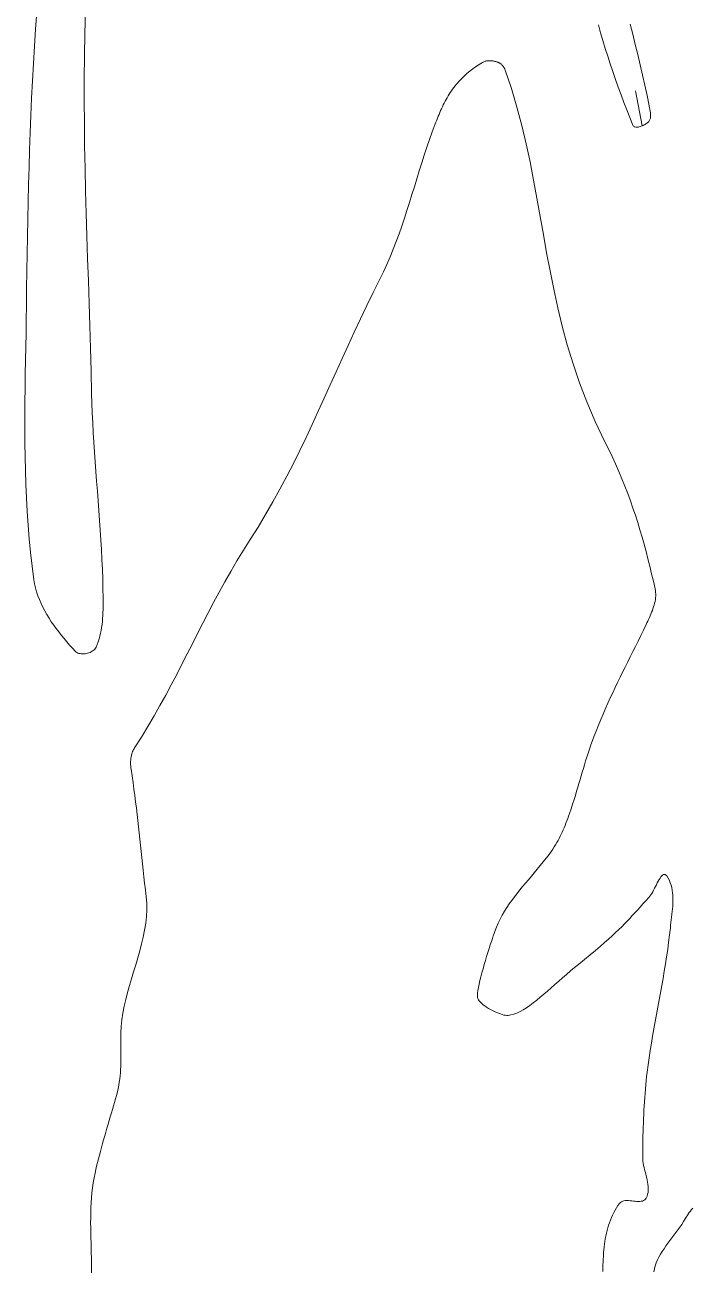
# Model space of a CAD drawing. Header units: inches. Extents: x -12 to 23, y -13.2 to 21.7.
# Drawn here: x 12.9 to 15.91, y -1.04 to 4.56 of the extents above; entities that cross this region are included whole.
import ezdxf

# ---------------------------------------------------------------- set-up
doc = ezdxf.new("R2010")
doc.units = ezdxf.units.IN
doc.header["$MEASUREMENT"] = 0
doc.layers.get('0').update_dxf_attribs({"lineweight": 0})

msp = doc.modelspace()

# ---------------------------------------------------------------- linework, layer by layer
at = {"color": 30, "linetype": 'Continuous', "lineweight": 0, "true_color": 0xff7e00}
msp.add_line((15.6827, 4.109), (15.6531, 4.2664), dxfattribs=at)
at = {"color": 7, "linetype": 'Continuous', "lineweight": 0, "flags": 128}
for points in [[(13.1755, 4.6263), (13.1727, 4.5251), (13.1709, 4.424), (13.1701, 4.3228), (13.1701, 4.2215), (13.1708, 4.1203), (13.1721, 4.019), (13.174, 3.9177), (13.1764, 3.8164), (13.1792, 3.7151), (13.1822, 3.6138), (13.1854, 3.5125), (13.1887, 3.4112), (13.1921, 3.3099), (13.1953, 3.2086), (13.1984, 3.1074), (13.2011, 3.0061), (13.2036, 2.9049), (13.2048, 2.8609), (13.2064, 2.8169), (13.2084, 2.7729), (13.2108, 2.729), (13.2135, 2.685), (13.2164, 2.6411), (13.2195, 2.5971), (13.2227, 2.5532), (13.226, 2.5093), (13.2294, 2.4654), (13.2327, 2.4214), (13.236, 2.3775), (13.2392, 2.3336), (13.2423, 2.2897), (13.2451, 2.2457), (13.2476, 2.2018), (13.2499, 2.1578), (13.2518, 2.1138), (13.2533, 2.0698), (13.2543, 2.0258), (13.2545, 2.0125), (13.2548, 1.9992), (13.255, 1.9857), (13.2551, 1.9723), (13.2552, 1.9588), (13.2551, 1.9453), (13.2549, 1.9318), (13.2545, 1.9183), (13.2538, 1.9048), (13.253, 1.8914), (13.2518, 1.878), (13.2503, 1.8648), (13.2485, 1.8515), (13.2463, 1.8384), (13.2437, 1.8254), (13.2407, 1.8126), (13.2372, 1.7999), (13.2332, 1.7873), (13.2287, 1.7749), (13.2236, 1.7627), (13.2214, 1.7585), (13.2184, 1.7545), (13.215, 1.7508), (13.211, 1.7474), (13.2065, 1.7443), (13.2017, 1.7415), (13.1966, 1.7391), (13.1912, 1.737), (13.1856, 1.7353), (13.1799, 1.734), (13.1741, 1.7331), (13.1683, 1.7325), (13.1626, 1.7324), (13.157, 1.7328), (13.1516, 1.7336), (13.1464, 1.7348), (13.1416, 1.7365), (13.1371, 1.7388), (13.1331, 1.7415), (13.1296, 1.7447), (13.1296, 1.7447), (13.1296, 1.7447), (13.1296, 1.7447), (13.1296, 1.7447), (13.117, 1.7585), (13.1045, 1.7725), (13.092, 1.7868), (13.0797, 1.8013), (13.0676, 1.816), (13.0557, 1.8311), (13.0441, 1.8463), (13.0329, 1.8618), (13.022, 1.8775), (13.0116, 1.8935), (13.0017, 1.9097), (12.9924, 1.9261), (12.9837, 1.9428), (12.9756, 1.9597), (12.9682, 1.9769), (12.9616, 1.9942), (12.9557, 2.0118), (12.9508, 2.0296), (12.9467, 2.0477), (12.9436, 2.066), (12.9356, 2.1271), (12.9286, 2.1884), (12.9226, 2.2498), (12.9175, 2.3113), (12.9134, 2.3728), (12.91, 2.4345), (12.9074, 2.4961), (12.9054, 2.5579), (12.9041, 2.6197), (12.9033, 2.6815), (12.9029, 2.7434), (12.903, 2.8053), (12.9034, 2.8672), (12.904, 2.9291), (12.9049, 2.991), (12.9059, 3.0528), (12.9069, 3.1147), (12.908, 3.1765), (12.909, 3.2383), (12.9098, 3.3001), (12.9108, 3.3779), (12.9119, 3.4558), (12.913, 3.5337), (12.9144, 3.6115), (12.9159, 3.6894), (12.9176, 3.7673), (12.9195, 3.8452), (12.9216, 3.923), (12.9241, 4.0009), (12.9269, 4.0787), (12.93, 4.1565), (12.9334, 4.2343), (12.9373, 4.3121), (12.9415, 4.3898), (12.9462, 4.4675), (12.9514, 4.5452), (12.9571, 4.6228)], [(15.4858, 4.564), (15.4955, 4.5286), (15.5057, 4.4934), (15.5162, 4.4582), (15.5272, 4.4231), (15.5385, 4.3882), (15.5501, 4.3533), (15.5621, 4.3186), (15.5745, 4.284), (15.5871, 4.2495), (15.6001, 4.2151), (15.6133, 4.1809), (15.6269, 4.1467), (15.6407, 4.1127), (15.6423, 4.1098), (15.6445, 4.1074), (15.6471, 4.1056), (15.6501, 4.1043), (15.6534, 4.1035), (15.6571, 4.1032), (15.661, 4.1032), (15.6652, 4.1037), (15.6695, 4.1046), (15.6738, 4.1058), (15.6783, 4.1073), (15.6827, 4.109), (15.6871, 4.111), (15.6913, 4.1132), (15.6954, 4.1156), (15.6993, 4.1181), (15.7029, 4.1207), (15.7062, 4.1234), (15.7092, 4.1262), (15.7117, 4.1289), (15.7138, 4.1317), (15.7156, 4.1347), (15.7171, 4.1378), (15.7183, 4.1411), (15.7192, 4.1444), (15.7198, 4.1479), (15.7202, 4.1514), (15.7204, 4.155), (15.7204, 4.1587), (15.7203, 4.1625), (15.7199, 4.1662), (15.7195, 4.17), (15.7189, 4.1738), (15.7183, 4.1776), (15.7176, 4.1814), (15.7168, 4.1852), (15.7161, 4.1889), (15.7153, 4.1925), (15.7145, 4.1961), (15.7138, 4.1996), (15.7138, 4.1996), (15.7138, 4.1996), (15.7138, 4.1996), (15.7138, 4.1996), (15.7043, 4.2458), (15.6944, 4.2919), (15.6841, 4.338), (15.6735, 4.384), (15.6626, 4.4299), (15.6515, 4.4758), (15.6404, 4.5217), (15.6291, 4.5676)], [(13.2026, -1.0542), (13.2028, -1.0317), (13.2026, -1.0091), (13.2023, -0.9865), (13.2018, -0.9639), (13.2013, -0.9412), (13.2007, -0.9186), (13.2002, -0.8959), (13.1997, -0.8733), (13.1993, -0.8506), (13.1991, -0.828), (13.1992, -0.8054), (13.1995, -0.7828), (13.2001, -0.7603), (13.2012, -0.7378), (13.2027, -0.7154), (13.2047, -0.693), (13.2072, -0.6707), (13.2104, -0.6485), (13.2142, -0.6264), (13.2187, -0.6044), (13.2222, -0.5891), (13.2259, -0.5733), (13.2299, -0.5571), (13.2341, -0.5406), (13.2385, -0.5238), (13.2431, -0.5067), (13.2478, -0.4895), (13.2526, -0.4721), (13.2575, -0.4546), (13.2625, -0.4371), (13.2676, -0.4196), (13.2726, -0.4022), (13.2777, -0.3848), (13.2827, -0.3677), (13.2877, -0.3507), (13.2926, -0.334), (13.2974, -0.3177), (13.3021, -0.3017), (13.3067, -0.2861), (13.3111, -0.271), (13.3155, -0.255), (13.3194, -0.2394), (13.3227, -0.2242), (13.3256, -0.2093), (13.328, -0.1947), (13.3299, -0.1803), (13.3316, -0.1661), (13.3328, -0.1521), (13.3338, -0.1381), (13.3345, -0.1241), (13.335, -0.1101), (13.3353, -0.096), (13.3355, -0.0818), (13.3355, -0.0673), (13.3354, -0.0527), (13.3353, -0.0377), (13.3352, -0.0224), (13.3351, -0.0067), (13.3351, 0.0095), (13.3352, 0.0262), (13.3364, 0.0557), (13.3395, 0.0856), (13.3441, 0.1159), (13.3501, 0.1464), (13.3572, 0.1772), (13.3652, 0.2082), (13.374, 0.2393), (13.3832, 0.2706), (13.3926, 0.3019), (13.4021, 0.3332), (13.4114, 0.3646), (13.4203, 0.3959), (13.4285, 0.4271), (13.4358, 0.4581), (13.4421, 0.489), (13.447, 0.5197), (13.4505, 0.55), (13.4521, 0.5801), (13.4518, 0.6098), (13.4492, 0.6391), (13.4454, 0.6698), (13.4418, 0.6998), (13.4384, 0.7293), (13.4352, 0.7584), (13.4321, 0.787), (13.4291, 0.8154), (13.4261, 0.8434), (13.4233, 0.8713), (13.4204, 0.899), (13.4175, 0.9266), (13.4145, 0.9543), (13.4115, 0.982), (13.4084, 1.0098), (13.4051, 1.0378), (13.4017, 1.0661), (13.3981, 1.0947), (13.3942, 1.1236), (13.3901, 1.1531), (13.3857, 1.183), (13.381, 1.2135), (13.3803, 1.2183), (13.3797, 1.2233), (13.3793, 1.2282), (13.379, 1.2332), (13.3788, 1.2383), (13.3788, 1.2433), (13.379, 1.2484), (13.3793, 1.2534), (13.3798, 1.2585), (13.3804, 1.2635), (13.3813, 1.2685), (13.3823, 1.2734), (13.3834, 1.2783), (13.3848, 1.2831), (13.3863, 1.2878), (13.3881, 1.2924), (13.39, 1.297), (13.3921, 1.3014), (13.3945, 1.3057), (13.397, 1.3099), (13.4276, 1.3581), (13.4567, 1.4059), (13.4846, 1.4533), (13.5113, 1.5004), (13.5371, 1.5472), (13.5621, 1.5938), (13.5864, 1.6401), (13.6103, 1.6864), (13.6339, 1.7325), (13.6573, 1.7785), (13.6807, 1.8246), (13.7043, 1.8707), (13.7281, 1.917), (13.7525, 1.9633), (13.7775, 2.0099), (13.8033, 2.0567), (13.83, 2.1038), (13.8579, 2.1512), (13.887, 2.199), (13.9175, 2.2472), (13.953, 2.3034), (13.9871, 2.3601), (14.0198, 2.4171), (14.0515, 2.4744), (14.0821, 2.5321), (14.1118, 2.5901), (14.1407, 2.6484), (14.169, 2.7069), (14.1967, 2.7657), (14.2241, 2.8246), (14.2511, 2.8837), (14.2779, 2.943), (14.3048, 3.0023), (14.3316, 3.0618), (14.3587, 3.1213), (14.3861, 3.1809), (14.414, 3.2404), (14.4424, 3.3), (14.4714, 3.3594), (14.5013, 3.4189), (14.5177, 3.4521), (14.5332, 3.4857), (14.5479, 3.5197), (14.5619, 3.554), (14.5752, 3.5885), (14.5879, 3.6233), (14.6001, 3.6584), (14.6119, 3.6936), (14.6234, 3.7289), (14.6346, 3.7644), (14.6457, 3.7999), (14.6566, 3.8355), (14.6675, 3.8711), (14.6785, 3.9066), (14.6897, 3.9422), (14.701, 3.9776), (14.7127, 4.0129), (14.7248, 4.048), (14.7373, 4.083), (14.7503, 4.1177), (14.7537, 4.1263), (14.7571, 4.135), (14.7605, 4.1436), (14.764, 4.1522), (14.7676, 4.1608), (14.7713, 4.1694), (14.775, 4.1779), (14.7788, 4.1864), (14.7827, 4.1949), (14.7868, 4.2033), (14.7909, 4.2116), (14.7952, 4.2199), (14.7996, 4.228), (14.8041, 4.2361), (14.8088, 4.2441), (14.8136, 4.252), (14.8186, 4.2598), (14.8238, 4.2674), (14.8291, 4.275), (14.8347, 4.2824), (14.84, 4.2891), (14.8454, 4.2957), (14.851, 4.3022), (14.8567, 4.3086), (14.8625, 4.3149), (14.8685, 4.3211), (14.8746, 4.3272), (14.8808, 4.3332), (14.8871, 4.339), (14.8935, 4.3447), (14.9001, 4.3503), (14.9068, 4.3558), (14.9135, 4.3611), (14.9204, 4.3664), (14.9273, 4.3715), (14.9343, 4.3764), (14.9414, 4.3812), (14.9486, 4.3859), (14.9559, 4.3904), (14.9632, 4.3948), (14.9661, 4.3964), (14.9691, 4.3978), (14.9722, 4.399), (14.9754, 4.4), (14.9787, 4.4009), (14.982, 4.4015), (14.9853, 4.402), (14.9887, 4.4024), (14.9922, 4.4026), (14.9956, 4.4027), (14.9991, 4.4026), (15.0026, 4.4024), (15.0061, 4.4021), (15.0095, 4.4016), (15.013, 4.4011), (15.0164, 4.4004), (15.0197, 4.3996), (15.023, 4.3988), (15.0263, 4.3979), (15.0295, 4.3968), (15.0319, 4.396), (15.0343, 4.395), (15.0366, 4.3938), (15.0389, 4.3926), (15.0411, 4.3912), (15.0433, 4.3897), (15.0455, 4.3881), (15.0475, 4.3864), (15.0495, 4.3846), (15.0515, 4.3828), (15.0533, 4.3808), (15.0551, 4.3788), (15.0568, 4.3767), (15.0583, 4.3746), (15.0598, 4.3724), (15.0612, 4.3701), (15.0625, 4.3678), (15.0637, 4.3655), (15.0647, 4.3631), (15.0656, 4.3607), (15.0656, 4.3607), (15.0656, 4.3607), (15.0656, 4.3607), (15.0656, 4.3607), (15.0938, 4.277), (15.1186, 4.1939), (15.1406, 4.1113), (15.1601, 4.029), (15.1777, 3.947), (15.1938, 3.8652), (15.2088, 3.7835), (15.2233, 3.7018), (15.2375, 3.6201), (15.2521, 3.5382), (15.2674, 3.456), (15.284, 3.3735), (15.3021, 3.2906), (15.3224, 3.2071), (15.3452, 3.1231), (15.3711, 3.0383), (15.4004, 2.9528), (15.4336, 2.8664), (15.4712, 2.779), (15.5135, 2.6905), (15.5308, 2.6557), (15.5472, 2.6213), (15.5627, 2.5873), (15.5775, 2.5536), (15.5915, 2.5202), (15.6048, 2.4871), (15.6175, 2.4541), (15.6295, 2.4214), (15.641, 2.3887), (15.6519, 2.3562), (15.6623, 2.3237), (15.6723, 2.2911), (15.6818, 2.2586), (15.691, 2.2259), (15.6998, 2.1932), (15.7084, 2.1602), (15.7167, 2.127), (15.7248, 2.0936), (15.7327, 2.0599), (15.7405, 2.0258), (15.742, 2.0177), (15.743, 2.0096), (15.7434, 2.0014), (15.7433, 1.9932), (15.7427, 1.985), (15.7417, 1.9768), (15.7402, 1.9686), (15.7384, 1.9604), (15.7363, 1.9522), (15.7339, 1.944), (15.7311, 1.9359), (15.7282, 1.9277), (15.7251, 1.9197), (15.7217, 1.9117), (15.7183, 1.9037), (15.7148, 1.8959), (15.7112, 1.888), (15.7075, 1.8803), (15.7039, 1.8727), (15.7003, 1.8652), (15.6882, 1.8398), (15.6761, 1.8149), (15.6641, 1.7905), (15.6523, 1.7665), (15.6405, 1.7428), (15.6288, 1.7193), (15.6172, 1.6961), (15.6058, 1.673), (15.5944, 1.65), (15.5831, 1.627), (15.5718, 1.604), (15.5607, 1.5808), (15.5497, 1.5576), (15.5388, 1.534), (15.5279, 1.5102), (15.5171, 1.4861), (15.5065, 1.4615), (15.4959, 1.4365), (15.4854, 1.411), (15.475, 1.3849), (15.4666, 1.3632), (15.4589, 1.3425), (15.4518, 1.3228), (15.4452, 1.3038), (15.4391, 1.2855), (15.4333, 1.2678), (15.4278, 1.2505), (15.4226, 1.2335), (15.4176, 1.2168), (15.4127, 1.2001), (15.4078, 1.1835), (15.4029, 1.1667), (15.3979, 1.1496), (15.3928, 1.1322), (15.3874, 1.1143), (15.3818, 1.0958), (15.3758, 1.0767), (15.3693, 1.0566), (15.3624, 1.0357), (15.3549, 1.0137), (15.3509, 1.0023), (15.347, 0.9913), (15.3431, 0.9805), (15.3392, 0.9701), (15.3352, 0.9599), (15.3312, 0.9499), (15.3271, 0.9401), (15.3228, 0.9305), (15.3184, 0.9209), (15.3138, 0.9114), (15.3089, 0.902), (15.3038, 0.8925), (15.2985, 0.8831), (15.2928, 0.8735), (15.2868, 0.8639), (15.2804, 0.8541), (15.2736, 0.8442), (15.2663, 0.834), (15.2587, 0.8236), (15.2505, 0.8129), (15.2371, 0.7959), (15.2236, 0.7794), (15.2102, 0.7631), (15.1967, 0.7472), (15.1834, 0.7315), (15.1702, 0.716), (15.1571, 0.7006), (15.1442, 0.6852), (15.1315, 0.6699), (15.1191, 0.6544), (15.1071, 0.6388), (15.0953, 0.6231), (15.084, 0.607), (15.073, 0.5907), (15.0626, 0.5739), (15.0526, 0.5568), (15.0432, 0.5391), (15.0343, 0.5209), (15.0261, 0.5021), (15.0185, 0.4825), (15.0156, 0.4742), (15.012, 0.4639), (15.0079, 0.4517), (15.0033, 0.4378), (14.9983, 0.4226), (14.9931, 0.4062), (14.9877, 0.389), (14.9821, 0.371), (14.9766, 0.3526), (14.9712, 0.3339), (14.9659, 0.3153), (14.9609, 0.2969), (14.9563, 0.279), (14.9521, 0.2617), (14.9484, 0.2455), (14.9454, 0.2304), (14.943, 0.2167), (14.9415, 0.2046), (14.9409, 0.1944), (14.9412, 0.1863), (14.9426, 0.1811), (14.9452, 0.1757), (14.9491, 0.1702), (14.954, 0.1645), (14.9599, 0.1588), (14.9667, 0.1532), (14.9741, 0.1476), (14.9821, 0.1421), (14.9906, 0.1368), (14.9994, 0.1317), (15.0085, 0.127), (15.0176, 0.1225), (15.0266, 0.1184), (15.0356, 0.1148), (15.0442, 0.1116), (15.0524, 0.109), (15.0601, 0.107), (15.0672, 0.1056), (15.0734, 0.1049), (15.0788, 0.105), (15.0916, 0.1071), (15.1049, 0.1108), (15.1185, 0.116), (15.1325, 0.1227), (15.1469, 0.1308), (15.1616, 0.14), (15.1766, 0.1503), (15.192, 0.1616), (15.2076, 0.1738), (15.2235, 0.1868), (15.2397, 0.2005), (15.2562, 0.2147), (15.2728, 0.2293), (15.2897, 0.2443), (15.3069, 0.2595), (15.3242, 0.2748), (15.3417, 0.2901), (15.3593, 0.3053), (15.3771, 0.3203), (15.3951, 0.3349), (15.4229, 0.3574), (15.4484, 0.3783), (15.4718, 0.3978), (15.4932, 0.4159), (15.5128, 0.4329), (15.5307, 0.4487), (15.5473, 0.4637), (15.5626, 0.4779), (15.5768, 0.4914), (15.5901, 0.5045), (15.6026, 0.5171), (15.6147, 0.5296), (15.6263, 0.5419), (15.6378, 0.5542), (15.6493, 0.5668), (15.661, 0.5796), (15.673, 0.5929), (15.6855, 0.6067), (15.6987, 0.6213), (15.7129, 0.6367), (15.7171, 0.6418), (15.7213, 0.6478), (15.7256, 0.6545), (15.7298, 0.6618), (15.734, 0.6695), (15.7382, 0.6775), (15.7423, 0.6856), (15.7464, 0.6937), (15.7505, 0.7016), (15.7546, 0.7092), (15.7587, 0.7163), (15.7627, 0.7227), (15.7666, 0.7284), (15.7706, 0.7331), (15.7744, 0.7367), (15.7783, 0.7391), (15.7821, 0.7401), (15.7858, 0.7395), (15.7895, 0.7372), (15.7932, 0.7331), (15.7994, 0.7233), (15.8048, 0.7132), (15.8092, 0.7027), (15.8128, 0.6918), (15.8157, 0.6807), (15.8179, 0.6693), (15.8195, 0.6577), (15.8205, 0.6459), (15.8209, 0.6339), (15.821, 0.6218), (15.8206, 0.6096), (15.8199, 0.5973), (15.8189, 0.5849), (15.8177, 0.5726), (15.8163, 0.5602), (15.8149, 0.548), (15.8134, 0.5358), (15.8119, 0.5237), (15.8105, 0.5118), (15.8093, 0.5001), (15.8057, 0.4674), (15.8017, 0.4347), (15.7973, 0.402), (15.7925, 0.3694), (15.7874, 0.3369), (15.782, 0.3044), (15.7764, 0.2719), (15.7706, 0.2395), (15.7647, 0.207), (15.7587, 0.1746), (15.7527, 0.1422), (15.7467, 0.1098), (15.7407, 0.0773), (15.7349, 0.0449), (15.7292, 0.0124), (15.7237, -0.0201), (15.7185, -0.0527), (15.7136, -0.0852), (15.709, -0.1179), (15.7048, -0.1505), (15.7026, -0.1695), (15.7006, -0.1885), (15.6987, -0.2075), (15.697, -0.2266), (15.6954, -0.2456), (15.6939, -0.2646), (15.6926, -0.2837), (15.6914, -0.3028), (15.6904, -0.3219), (15.6894, -0.341), (15.6886, -0.3601), (15.6878, -0.3792), (15.6872, -0.3983), (15.6866, -0.4174), (15.6861, -0.4365), (15.6857, -0.4556), (15.6854, -0.4748), (15.6851, -0.4939), (15.6849, -0.513), (15.6847, -0.5321), (15.685, -0.5414), (15.6858, -0.5508), (15.6872, -0.5602), (15.6889, -0.5697), (15.691, -0.5793), (15.6932, -0.5888), (15.6957, -0.5984), (15.6982, -0.6079), (15.7006, -0.6174), (15.703, -0.6269), (15.7051, -0.6364), (15.707, -0.6457), (15.7084, -0.655), (15.7095, -0.6642), (15.7099, -0.6733), (15.7097, -0.6823), (15.7088, -0.6912), (15.7071, -0.6999), (15.7044, -0.7085), (15.7008, -0.7168), (15.6976, -0.7217), (15.6937, -0.7255), (15.6889, -0.7283), (15.6836, -0.7303), (15.6777, -0.7315), (15.6714, -0.732), (15.6646, -0.7321), (15.6576, -0.7317), (15.6503, -0.7311), (15.6429, -0.7303), (15.6355, -0.7296), (15.6281, -0.7289), (15.6208, -0.7284), (15.6137, -0.7282), (15.6069, -0.7285), (15.6005, -0.7294), (15.5946, -0.7309), (15.5892, -0.7333), (15.5844, -0.7366), (15.5803, -0.7409), (15.5732, -0.7509), (15.5666, -0.7611), (15.5603, -0.7716), (15.5545, -0.7824), (15.5491, -0.7934), (15.544, -0.8046), (15.5394, -0.816), (15.5351, -0.8277), (15.5312, -0.8394), (15.5276, -0.8514), (15.5243, -0.8634), (15.5214, -0.8756), (15.5187, -0.8878), (15.5164, -0.9001), (15.5144, -0.9124), (15.5126, -0.9247), (15.5111, -0.9371), (15.5098, -0.9494), (15.5088, -0.9617), (15.508, -0.9739), (15.5067, -0.9984), (15.5056, -1.0231), (15.5046, -1.0477)], [(15.9101, -0.7617), (15.9049, -0.7685), (15.8997, -0.7754), (15.8946, -0.7823), (15.8897, -0.7892), (15.8849, -0.7962), (15.8803, -0.8033), (15.876, -0.8105), (15.8685, -0.823), (15.8605, -0.8354), (15.8521, -0.8477), (15.8433, -0.8599), (15.8344, -0.872), (15.8253, -0.8841), (15.8162, -0.8962), (15.807, -0.9082), (15.7981, -0.9204), (15.7893, -0.9326), (15.7808, -0.9448), (15.7727, -0.9572), (15.7651, -0.9698), (15.7581, -0.9825), (15.7516, -0.9954), (15.746, -1.0086), (15.7411, -1.022), (15.7372, -1.0357), (15.7342, -1.0497)]]:
    msp.add_lwpolyline(points, dxfattribs=at)

doc.saveas('drawing.dxf')
